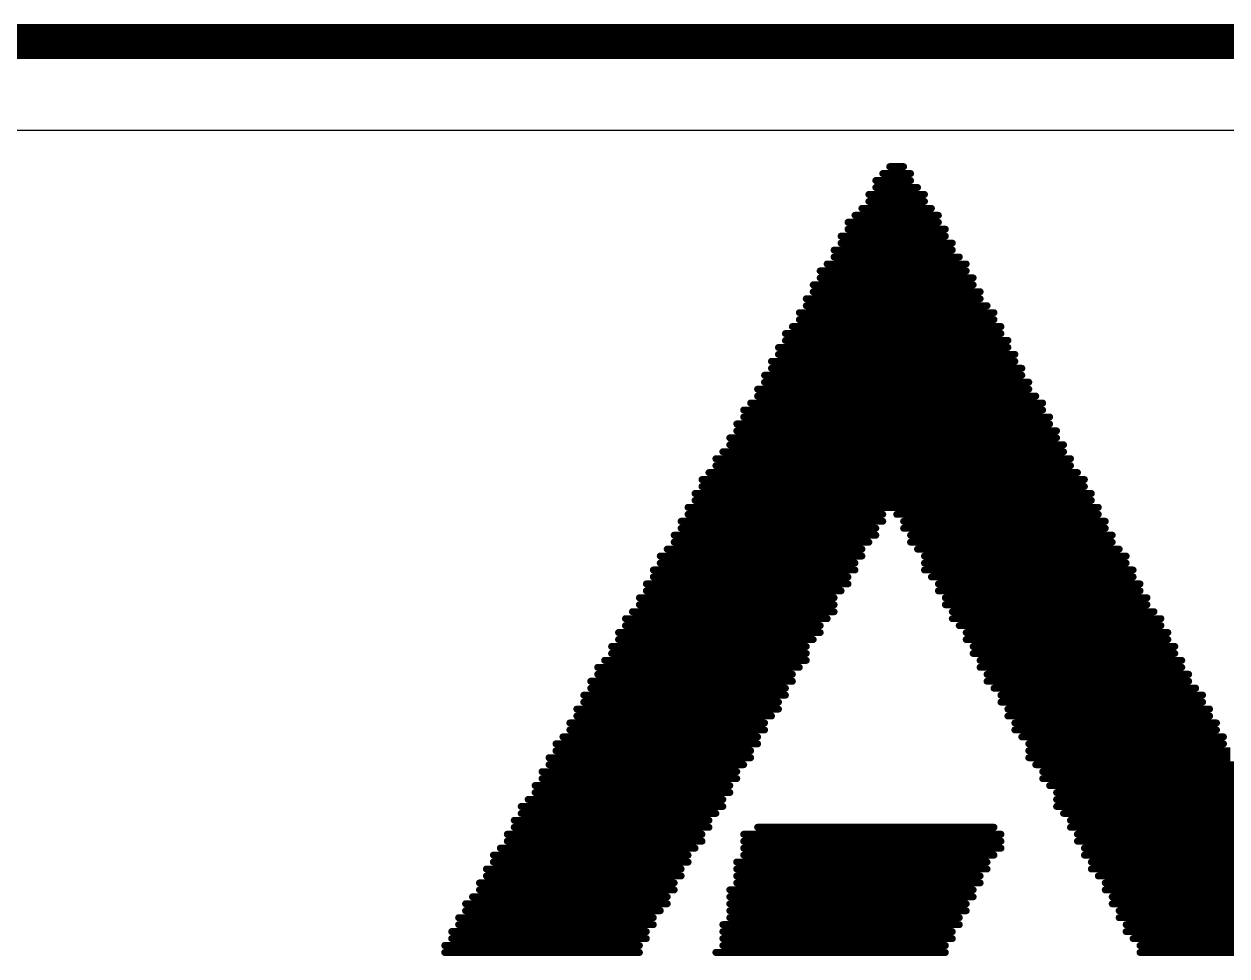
# Model space of a CAD drawing. Extents: x 84.4 to 114.7, y 49.3 to 76.6.
# Drawn here: x 87.901 to 92.295, y 73.246 to 76.649 of the extents above; entities that cross this region are included whole.
import ezdxf

# ---------------------------------------------------------------- set-up
doc = ezdxf.new("R2010")
doc.units = 0
for name, color, linetype in [('BOTTOMLAYER', 5, 'CONTINUOUS'), ('KEEPOUTLAYER', 6, 'CONTINUOUS'), ('TOPLAYER', 1, 'CONTINUOUS'), ('TOPOVERLAY', 2, 'CONTINUOUS')]:
    doc.layers.add(name, color=color, linetype=linetype)

msp = doc.modelspace()

# ---------------------------------------------------------------- linework, layer by layer
at = {"layer": 'BOTTOMLAYER'}
msp.add_line((85.475572, 76.262278), (95.286843, 76.262278), dxfattribs=at)
at = {"layer": 'KEEPOUTLAYER', "const_width": 0.127}
msp.add_lwpolyline([(85.475572, 76.585999), (113.475587, 76.585999)], dxfattribs=at)
at = {"layer": 'TOPLAYER'}
msp.add_line((85.475572, 76.262278), (95.286843, 76.262278), dxfattribs=at)
at = {"layer": 'TOPOVERLAY', "const_width": 0.0254}
for points in [[(91.038172, 76.103399), (91.139772, 76.103399)], [(91.063572, 76.128799), (91.114372, 76.128799)], [(91.012772, 76.077999), (91.139772, 76.077999)], [(91.012772, 76.052599), (91.165172, 76.052599)], [(90.987372, 76.027199), (91.190572, 76.027199)], [(90.961972, 75.976399), (91.215972, 75.976399)], [(90.987372, 76.001799), (91.190572, 76.001799)], [(90.911172, 75.925599), (91.241372, 75.925599)], [(90.936572, 75.950999), (91.241372, 75.950999)], [(90.911172, 75.900199), (91.266772, 75.900199)], [(90.885772, 75.874799), (91.266772, 75.874799)], [(90.885772, 75.849399), (91.292172, 75.849399)], [(90.860372, 75.823999), (91.292172, 75.823999)], [(90.860372, 75.798599), (91.317572, 75.798599)], [(90.809572, 75.747799), (91.342972, 75.747799)], [(90.834972, 75.773199), (91.342972, 75.773199)], [(90.809572, 75.722399), (91.368372, 75.722399)], [(90.784172, 75.696999), (91.368372, 75.696999)], [(90.784172, 75.671599), (91.393772, 75.671599)], [(90.758772, 75.646199), (91.393772, 75.646199)], [(90.758772, 75.620799), (91.419172, 75.620799)], [(90.733372, 75.595399), (91.444572, 75.595399)], [(90.733372, 75.569999), (91.444572, 75.569999)], [(90.707972, 75.544599), (91.469972, 75.544599)], [(90.682572, 75.519199), (91.469972, 75.519199)], [(90.682572, 75.493799), (91.495372, 75.493799)], [(90.657172, 75.468399), (91.495372, 75.468399)], [(90.657172, 75.442999), (91.520772, 75.442999)], [(90.631772, 75.417599), (91.520772, 75.417599)], [(90.631772, 75.392199), (91.546172, 75.392199)], [(90.606372, 75.366799), (91.546172, 75.366799)], [(90.580972, 75.315999), (91.571572, 75.315999)], [(90.606372, 75.341399), (91.571572, 75.341399)], [(90.555572, 75.265199), (91.622372, 75.265199)], [(90.580972, 75.290599), (91.596972, 75.290599)], [(90.530172, 75.239799), (91.622372, 75.239799)], [(90.504772, 75.188999), (91.647772, 75.188999)], [(90.530172, 75.214399), (91.647772, 75.214399)], [(90.479372, 75.138199), (91.673172, 75.138199)], [(90.504772, 75.163599), (91.673172, 75.163599)], [(90.453972, 75.087399), (91.698572, 75.087399)], [(90.479372, 75.112799), (91.698572, 75.112799)], [(90.428572, 75.061999), (91.723972, 75.061999)], [(90.403172, 75.011199), (91.749372, 75.011199)], [(90.428572, 75.036599), (91.723972, 75.036599)], [(90.377772, 74.985799), (91.774772, 74.985799)], [(90.377772, 74.960399), (91.774772, 74.960399)], [(90.352372, 74.934999), (91.800172, 74.934999)], [(90.352372, 74.909599), (91.800172, 74.909599)], [(90.326972, 74.884199), (91.825572, 74.884199)], [(90.301572, 74.833399), (91.038172, 74.833399)], [(90.326972, 74.858799), (91.038172, 74.858799)], [(91.088972, 74.858799), (91.825572, 74.858799)], [(91.114372, 74.833399), (91.850972, 74.833399)], [(90.276172, 74.782599), (91.012772, 74.782599)], [(90.301572, 74.807999), (91.012772, 74.807999)], [(91.114372, 74.807999), (91.850972, 74.807999)], [(91.139772, 74.782599), (91.876372, 74.782599)], [(90.276172, 74.757199), (90.987372, 74.757199)], [(91.139772, 74.757199), (91.876372, 74.757199)], [(90.225372, 74.706399), (90.961972, 74.706399)], [(90.250772, 74.731799), (90.961972, 74.731799)], [(91.165172, 74.731799), (91.901772, 74.731799)], [(91.190572, 74.706399), (91.927172, 74.706399)], [(90.199972, 74.655599), (90.936572, 74.655599)], [(90.225372, 74.680999), (90.936572, 74.680999)], [(91.190572, 74.680999), (91.927172, 74.680999)], [(91.190572, 74.655599), (91.952572, 74.655599)], [(90.174572, 74.604799), (90.911172, 74.604799)], [(90.199972, 74.630199), (90.911172, 74.630199)], [(91.215972, 74.630199), (91.952572, 74.630199)], [(91.241372, 74.604799), (91.977972, 74.604799)], [(90.174572, 74.579399), (90.885772, 74.579399)], [(91.241372, 74.579399), (91.977972, 74.579399)], [(90.149172, 74.553999), (90.860372, 74.553999)], [(90.149172, 74.528599), (90.860372, 74.528599)], [(91.266772, 74.553999), (92.003372, 74.553999)], [(91.266772, 74.528599), (92.003372, 74.528599)], [(90.098372, 74.477799), (90.834972, 74.477799)], [(90.123772, 74.503199), (90.860372, 74.503199)], [(91.292172, 74.503199), (92.028772, 74.503199)], [(91.292172, 74.477799), (92.054172, 74.477799)], [(90.072972, 74.426999), (90.809572, 74.426999)], [(90.098372, 74.452399), (90.809572, 74.452399)], [(91.317572, 74.452399), (92.054172, 74.452399)], [(91.342972, 74.426999), (92.079572, 74.426999)], [(90.072972, 74.401599), (90.784172, 74.401599)], [(91.342972, 74.401599), (92.079572, 74.401599)], [(90.047572, 74.376199), (90.758772, 74.376199)], [(90.047572, 74.350799), (90.758772, 74.350799)], [(91.368372, 74.376199), (92.104972, 74.376199)], [(91.368372, 74.350799), (92.104972, 74.350799)], [(89.996772, 74.299999), (90.733372, 74.299999)], [(90.022172, 74.325399), (90.758772, 74.325399)], [(91.393772, 74.325399), (92.130372, 74.325399)], [(91.393772, 74.299999), (92.130372, 74.299999)], [(89.996772, 74.274599), (90.707972, 74.274599)], [(91.419172, 74.274599), (92.155772, 74.274599)], [(89.971372, 74.249199), (90.707972, 74.249199)], [(89.971372, 74.223799), (90.682572, 74.223799)], [(91.419172, 74.249199), (92.155772, 74.249199)], [(91.444572, 74.223799), (92.181172, 74.223799)], [(89.945972, 74.198399), (90.682572, 74.198399)], [(89.945972, 74.172999), (90.657172, 74.172999)], [(91.469972, 74.198399), (92.206572, 74.198399)], [(91.469972, 74.172999), (92.206572, 74.172999)], [(89.920572, 74.147599), (90.657172, 74.147599)], [(89.920572, 74.122199), (90.631772, 74.122199)], [(91.495372, 74.147599), (92.231972, 74.147599)], [(91.495372, 74.122199), (92.231972, 74.122199)], [(89.895172, 74.096799), (90.606372, 74.096799)], [(91.520772, 74.096799), (92.257372, 74.096799)], [(89.869772, 74.045999), (90.580972, 74.045999)], [(89.895172, 74.071399), (90.606372, 74.071399)], [(91.520772, 74.071399), (92.257372, 74.071399)], [(91.546172, 74.045999), (92.282772, 74.045999)], [(89.844372, 74.020599), (90.580972, 74.020599)], [(89.844372, 73.995199), (90.555572, 73.995199)], [(91.571572, 74.020599), (92.282772, 74.020599)], [(91.571572, 73.995199), (92.308172, 73.995199)], [(89.818972, 73.969799), (90.555572, 73.969799)], [(89.818972, 73.944399), (90.530172, 73.944399)], [(91.571572, 73.969799), (92.308172, 73.969799)], [(91.596972, 73.944399), (92.333572, 73.944399)], [(89.793572, 73.918999), (90.504772, 73.918999)], [(91.622372, 73.918999), (92.358972, 73.918999)], [(89.768172, 73.868199), (90.479372, 73.868199)], [(89.793572, 73.893599), (90.504772, 73.893599)], [(91.622372, 73.893599), (92.358972, 73.893599)], [(91.647772, 73.868199), (92.384372, 73.868199)], [(89.742772, 73.817399), (90.453972, 73.817399)], [(89.768172, 73.842799), (90.479372, 73.842799)], [(91.673172, 73.842799), (92.384372, 73.842799)], [(91.673172, 73.817399), (92.409772, 73.817399)], [(89.717372, 73.791999), (90.453972, 73.791999)], [(89.717372, 73.766599), (90.428572, 73.766599)], [(91.673172, 73.791999), (92.409772, 73.791999)], [(91.698572, 73.766599), (92.435172, 73.766599)], [(89.691972, 73.741199), (90.403172, 73.741199)], [(91.723972, 73.741199), (92.435172, 73.741199)], [(89.666572, 73.690399), (90.377772, 73.690399)], [(89.691972, 73.715799), (90.403172, 73.715799)], [(90.530172, 73.690399), (91.469972, 73.690399)], [(90.580972, 73.715799), (91.444572, 73.715799)], [(91.723972, 73.715799), (92.460572, 73.715799)], [(91.749372, 73.690399), (92.460572, 73.690399)], [(89.641172, 73.639599), (90.352372, 73.639599)], [(89.666572, 73.664999), (90.377772, 73.664999)], [(90.530172, 73.664999), (91.469972, 73.664999)], [(90.530172, 73.639599), (91.469972, 73.639599)], [(91.749372, 73.664999), (92.485972, 73.664999)], [(91.774772, 73.639599), (92.485972, 73.639599)], [(89.615772, 73.614199), (90.326972, 73.614199)], [(90.530172, 73.614199), (91.444572, 73.614199)], [(91.774772, 73.614199), (92.511372, 73.614199)], [(89.590372, 73.563399), (90.301572, 73.563399)], [(89.615772, 73.588799), (90.326972, 73.588799)], [(90.504772, 73.588799), (91.419172, 73.588799)], [(90.504772, 73.563399), (91.419172, 73.563399)], [(91.800172, 73.588799), (92.536772, 73.588799)], [(91.800172, 73.563399), (92.536772, 73.563399)], [(89.564972, 73.512599), (90.276172, 73.512599)], [(89.590372, 73.537999), (90.301572, 73.537999)], [(90.504772, 73.537999), (91.393772, 73.537999)], [(90.504772, 73.512599), (91.393772, 73.512599)], [(91.825572, 73.537999), (92.562172, 73.537999)], [(91.850972, 73.512599), (92.562172, 73.512599)], [(89.539572, 73.461799), (90.250772, 73.461799)], [(89.564972, 73.487199), (90.276172, 73.487199)], [(90.479372, 73.487199), (91.368372, 73.487199)], [(90.479372, 73.461799), (91.368372, 73.461799)], [(91.850972, 73.487199), (92.587572, 73.487199)], [(91.876372, 73.461799), (92.587572, 73.461799)], [(89.514172, 73.436399), (90.250772, 73.436399)], [(90.479372, 73.436399), (91.342972, 73.436399)], [(91.876372, 73.436399), (92.612972, 73.436399)], [(89.488772, 73.385599), (90.199972, 73.385599)], [(89.514172, 73.410999), (90.225372, 73.410999)], [(90.479372, 73.410999), (91.342972, 73.410999)], [(90.479372, 73.385599), (91.317572, 73.385599)], [(91.901772, 73.410999), (92.612972, 73.410999)], [(91.901772, 73.385599), (92.638372, 73.385599)], [(89.463372, 73.334799), (90.174572, 73.334799)], [(89.488772, 73.360199), (90.199972, 73.360199)], [(90.453972, 73.360199), (91.317572, 73.360199)], [(90.453972, 73.334799), (91.292172, 73.334799)], [(91.927172, 73.360199), (92.638372, 73.360199)], [(91.927172, 73.334799), (92.663772, 73.334799)], [(89.437972, 73.283999), (90.149172, 73.283999)], [(89.463372, 73.309399), (90.174572, 73.309399)], [(90.453972, 73.309399), (91.292172, 73.309399)], [(90.453972, 73.283999), (91.266772, 73.283999)], [(91.952572, 73.309399), (92.689172, 73.309399)], [(91.977972, 73.283999), (92.689172, 73.283999)], [(89.437972, 73.258599), (90.149172, 73.258599)], [(90.428572, 73.258599), (91.266772, 73.258599)], [(91.977972, 73.258599), (92.714572, 73.258599)]]:
    msp.add_lwpolyline(points, dxfattribs=at)
at = {"layer": 'TOPOVERLAY', "const_width": 0.0127}
for points in [[(91.031822, 76.103399, 1), (91.044522, 76.103399, 1)], [(91.057222, 76.128799, 1), (91.069922, 76.128799, 1)], [(91.108022, 76.128799, 1), (91.120722, 76.128799, 1)], [(91.133422, 76.103399, 1), (91.146122, 76.103399, 1)], [(91.006422, 76.077999, 1), (91.019122, 76.077999, 1)], [(91.006422, 76.052599, 1), (91.019122, 76.052599, 1)], [(91.133422, 76.077999, 1), (91.146122, 76.077999, 1)], [(91.158822, 76.052599, 1), (91.171522, 76.052599, 1)], [(90.981022, 76.027199, 1), (90.993722, 76.027199, 1)], [(91.184222, 76.027199, 1), (91.196922, 76.027199, 1)], [(90.955622, 75.976399, 1), (90.968322, 75.976399, 1)], [(90.981022, 76.001799, 1), (90.993722, 76.001799, 1)], [(91.184222, 76.001799, 1), (91.196922, 76.001799, 1)], [(91.209622, 75.976399, 1), (91.222322, 75.976399, 1)], [(90.904822, 75.925599, 1), (90.917522, 75.925599, 1)], [(90.930222, 75.950999, 1), (90.942922, 75.950999, 1)], [(91.235022, 75.950999, 1), (91.247722, 75.950999, 1)], [(91.235022, 75.925599, 1), (91.247722, 75.925599, 1)], [(90.904822, 75.900199, 1), (90.917522, 75.900199, 1)], [(91.260422, 75.900199, 1), (91.273122, 75.900199, 1)], [(90.879422, 75.874799, 1), (90.892122, 75.874799, 1)], [(90.879422, 75.849399, 1), (90.892122, 75.849399, 1)], [(91.260422, 75.874799, 1), (91.273122, 75.874799, 1)], [(91.285822, 75.849399, 1), (91.298522, 75.849399, 1)], [(90.854022, 75.823999, 1), (90.866722, 75.823999, 1)], [(90.854022, 75.798599, 1), (90.866722, 75.798599, 1)], [(91.285822, 75.823999, 1), (91.298522, 75.823999, 1)], [(91.311222, 75.798599, 1), (91.323922, 75.798599, 1)], [(90.803222, 75.747799, 1), (90.815922, 75.747799, 1)], [(90.828622, 75.773199, 1), (90.841322, 75.773199, 1)], [(91.336622, 75.773199, 1), (91.349322, 75.773199, 1)], [(91.336622, 75.747799, 1), (91.349322, 75.747799, 1)], [(90.803222, 75.722399, 1), (90.815922, 75.722399, 1)], [(91.362022, 75.722399, 1), (91.374722, 75.722399, 1)], [(90.777822, 75.696999, 1), (90.790522, 75.696999, 1)], [(90.777822, 75.671599, 1), (90.790522, 75.671599, 1)], [(91.362022, 75.696999, 1), (91.374722, 75.696999, 1)], [(91.387422, 75.671599, 1), (91.400122, 75.671599, 1)], [(90.752422, 75.646199, 1), (90.765122, 75.646199, 1)], [(90.752422, 75.620799, 1), (90.765122, 75.620799, 1)], [(91.387422, 75.646199, 1), (91.400122, 75.646199, 1)], [(91.412822, 75.620799, 1), (91.425522, 75.620799, 1)], [(90.727022, 75.595399, 1), (90.739722, 75.595399, 1)], [(90.727022, 75.569999, 1), (90.739722, 75.569999, 1)], [(91.438222, 75.595399, 1), (91.450922, 75.595399, 1)], [(91.438222, 75.569999, 1), (91.450922, 75.569999, 1)], [(90.701622, 75.544599, 1), (90.714322, 75.544599, 1)], [(91.463622, 75.544599, 1), (91.476322, 75.544599, 1)], [(90.676222, 75.519199, 1), (90.688922, 75.519199, 1)], [(90.676222, 75.493799, 1), (90.688922, 75.493799, 1)], [(91.463622, 75.519199, 1), (91.476322, 75.519199, 1)], [(91.489022, 75.493799, 1), (91.501722, 75.493799, 1)], [(90.650822, 75.468399, 1), (90.663522, 75.468399, 1)], [(90.650822, 75.442999, 1), (90.663522, 75.442999, 1)], [(91.489022, 75.468399, 1), (91.501722, 75.468399, 1)], [(91.514422, 75.442999, 1), (91.527122, 75.442999, 1)], [(90.625422, 75.417599, 1), (90.638122, 75.417599, 1)], [(90.625422, 75.392199, 1), (90.638122, 75.392199, 1)], [(91.514422, 75.417599, 1), (91.527122, 75.417599, 1)], [(91.539822, 75.392199, 1), (91.552522, 75.392199, 1)], [(90.600022, 75.366799, 1), (90.612722, 75.366799, 1)], [(91.539822, 75.366799, 1), (91.552522, 75.366799, 1)], [(90.574622, 75.315999, 1), (90.587322, 75.315999, 1)], [(90.600022, 75.341399, 1), (90.612722, 75.341399, 1)], [(91.565222, 75.341399, 1), (91.577922, 75.341399, 1)], [(91.565222, 75.315999, 1), (91.577922, 75.315999, 1)], [(90.549222, 75.265199, 1), (90.561922, 75.265199, 1)], [(90.574622, 75.290599, 1), (90.587322, 75.290599, 1)], [(91.590622, 75.290599, 1), (91.603322, 75.290599, 1)], [(91.616022, 75.265199, 1), (91.628722, 75.265199, 1)], [(90.523822, 75.239799, 1), (90.536522, 75.239799, 1)], [(91.616022, 75.239799, 1), (91.628722, 75.239799, 1)], [(90.498422, 75.188999, 1), (90.511122, 75.188999, 1)], [(90.523822, 75.214399, 1), (90.536522, 75.214399, 1)], [(91.641422, 75.214399, 1), (91.654122, 75.214399, 1)], [(91.641422, 75.188999, 1), (91.654122, 75.188999, 1)], [(90.473022, 75.138199, 1), (90.485722, 75.138199, 1)], [(90.498422, 75.163599, 1), (90.511122, 75.163599, 1)], [(91.666822, 75.163599, 1), (91.679522, 75.163599, 1)], [(91.666822, 75.138199, 1), (91.679522, 75.138199, 1)], [(90.447622, 75.087399, 1), (90.460322, 75.087399, 1)], [(90.473022, 75.112799, 1), (90.485722, 75.112799, 1)], [(91.692222, 75.112799, 1), (91.704922, 75.112799, 1)], [(91.692222, 75.087399, 1), (91.704922, 75.087399, 1)], [(90.422222, 75.061999, 1), (90.434922, 75.061999, 1)], [(91.717622, 75.061999, 1), (91.730322, 75.061999, 1)], [(90.396822, 75.011199, 1), (90.409522, 75.011199, 1)], [(90.422222, 75.036599, 1), (90.434922, 75.036599, 1)], [(91.717622, 75.036599, 1), (91.730322, 75.036599, 1)], [(91.743022, 75.011199, 1), (91.755722, 75.011199, 1)], [(90.371422, 74.985799, 1), (90.384122, 74.985799, 1)], [(90.371422, 74.960399, 1), (90.384122, 74.960399, 1)], [(91.768422, 74.985799, 1), (91.781122, 74.985799, 1)], [(91.768422, 74.960399, 1), (91.781122, 74.960399, 1)], [(90.346022, 74.934999, 1), (90.358722, 74.934999, 1)], [(90.346022, 74.909599, 1), (90.358722, 74.909599, 1)], [(91.793822, 74.934999, 1), (91.806522, 74.934999, 1)], [(91.793822, 74.909599, 1), (91.806522, 74.909599, 1)], [(90.320622, 74.884199, 1), (90.333322, 74.884199, 1)], [(91.819222, 74.884199, 1), (91.831922, 74.884199, 1)], [(90.295222, 74.833399, 1), (90.307922, 74.833399, 1)], [(90.320622, 74.858799, 1), (90.333322, 74.858799, 1)], [(91.031822, 74.858799, 1), (91.044522, 74.858799, 1)], [(91.031822, 74.833399, 1), (91.044522, 74.833399, 1)], [(91.082622, 74.858799, 1), (91.095322, 74.858799, 1)], [(91.108022, 74.833399, 1), (91.120722, 74.833399, 1)], [(91.819222, 74.858799, 1), (91.831922, 74.858799, 1)], [(91.844622, 74.833399, 1), (91.857322, 74.833399, 1)], [(90.269822, 74.782599, 1), (90.282522, 74.782599, 1)], [(90.295222, 74.807999, 1), (90.307922, 74.807999, 1)], [(91.006422, 74.807999, 1), (91.019122, 74.807999, 1)], [(91.006422, 74.782599, 1), (91.019122, 74.782599, 1)], [(91.108022, 74.807999, 1), (91.120722, 74.807999, 1)], [(91.133422, 74.782599, 1), (91.146122, 74.782599, 1)], [(91.844622, 74.807999, 1), (91.857322, 74.807999, 1)], [(91.870022, 74.782599, 1), (91.882722, 74.782599, 1)], [(90.269822, 74.757199, 1), (90.282522, 74.757199, 1)], [(90.981022, 74.757199, 1), (90.993722, 74.757199, 1)], [(91.133422, 74.757199, 1), (91.146122, 74.757199, 1)], [(91.870022, 74.757199, 1), (91.882722, 74.757199, 1)], [(90.219022, 74.706399, 1), (90.231722, 74.706399, 1)], [(90.244422, 74.731799, 1), (90.257122, 74.731799, 1)], [(90.955622, 74.731799, 1), (90.968322, 74.731799, 1)], [(90.955622, 74.706399, 1), (90.968322, 74.706399, 1)], [(91.158822, 74.731799, 1), (91.171522, 74.731799, 1)], [(91.184222, 74.706399, 1), (91.196922, 74.706399, 1)], [(91.895422, 74.731799, 1), (91.908122, 74.731799, 1)], [(91.920822, 74.706399, 1), (91.933522, 74.706399, 1)], [(90.193622, 74.655599, 1), (90.206322, 74.655599, 1)], [(90.219022, 74.680999, 1), (90.231722, 74.680999, 1)], [(90.930222, 74.680999, 1), (90.942922, 74.680999, 1)], [(90.930222, 74.655599, 1), (90.942922, 74.655599, 1)], [(91.184222, 74.680999, 1), (91.196922, 74.680999, 1)], [(91.184222, 74.655599, 1), (91.196922, 74.655599, 1)], [(91.920822, 74.680999, 1), (91.933522, 74.680999, 1)], [(91.946222, 74.655599, 1), (91.958922, 74.655599, 1)], [(90.168222, 74.604799, 1), (90.180922, 74.604799, 1)], [(90.193622, 74.630199, 1), (90.206322, 74.630199, 1)], [(90.904822, 74.630199, 1), (90.917522, 74.630199, 1)], [(90.904822, 74.604799, 1), (90.917522, 74.604799, 1)], [(91.209622, 74.630199, 1), (91.222322, 74.630199, 1)], [(91.235022, 74.604799, 1), (91.247722, 74.604799, 1)], [(91.946222, 74.630199, 1), (91.958922, 74.630199, 1)], [(91.971622, 74.604799, 1), (91.984322, 74.604799, 1)], [(90.168222, 74.579399, 1), (90.180922, 74.579399, 1)], [(90.879422, 74.579399, 1), (90.892122, 74.579399, 1)], [(91.235022, 74.579399, 1), (91.247722, 74.579399, 1)], [(91.971622, 74.579399, 1), (91.984322, 74.579399, 1)], [(90.142822, 74.553999, 1), (90.155522, 74.553999, 1)], [(90.142822, 74.528599, 1), (90.155522, 74.528599, 1)], [(90.854022, 74.553999, 1), (90.866722, 74.553999, 1)], [(90.854022, 74.528599, 1), (90.866722, 74.528599, 1)], [(91.260422, 74.553999, 1), (91.273122, 74.553999, 1)], [(91.260422, 74.528599, 1), (91.273122, 74.528599, 1)], [(91.997022, 74.553999, 1), (92.009722, 74.553999, 1)], [(91.997022, 74.528599, 1), (92.009722, 74.528599, 1)], [(90.092022, 74.477799, 1), (90.104722, 74.477799, 1)], [(90.117422, 74.503199, 1), (90.130122, 74.503199, 1)], [(90.828622, 74.477799, 1), (90.841322, 74.477799, 1)], [(90.854022, 74.503199, 1), (90.866722, 74.503199, 1)], [(91.285822, 74.503199, 1), (91.298522, 74.503199, 1)], [(91.285822, 74.477799, 1), (91.298522, 74.477799, 1)], [(92.022422, 74.503199, 1), (92.035122, 74.503199, 1)], [(92.047822, 74.477799, 1), (92.060522, 74.477799, 1)], [(90.066622, 74.426999, 1), (90.079322, 74.426999, 1)], [(90.092022, 74.452399, 1), (90.104722, 74.452399, 1)], [(90.803222, 74.452399, 1), (90.815922, 74.452399, 1)], [(90.803222, 74.426999, 1), (90.815922, 74.426999, 1)], [(91.311222, 74.452399, 1), (91.323922, 74.452399, 1)], [(91.336622, 74.426999, 1), (91.349322, 74.426999, 1)], [(92.047822, 74.452399, 1), (92.060522, 74.452399, 1)], [(92.073222, 74.426999, 1), (92.085922, 74.426999, 1)], [(90.066622, 74.401599, 1), (90.079322, 74.401599, 1)], [(90.777822, 74.401599, 1), (90.790522, 74.401599, 1)], [(91.336622, 74.401599, 1), (91.349322, 74.401599, 1)], [(92.073222, 74.401599, 1), (92.085922, 74.401599, 1)], [(90.041222, 74.376199, 1), (90.053922, 74.376199, 1)], [(90.041222, 74.350799, 1), (90.053922, 74.350799, 1)], [(90.752422, 74.376199, 1), (90.765122, 74.376199, 1)], [(90.752422, 74.350799, 1), (90.765122, 74.350799, 1)], [(91.362022, 74.376199, 1), (91.374722, 74.376199, 1)], [(91.362022, 74.350799, 1), (91.374722, 74.350799, 1)], [(92.098622, 74.376199, 1), (92.111322, 74.376199, 1)], [(92.098622, 74.350799, 1), (92.111322, 74.350799, 1)], [(89.990422, 74.299999, 1), (90.003122, 74.299999, 1)], [(90.015822, 74.325399, 1), (90.028522, 74.325399, 1)], [(90.727022, 74.299999, 1), (90.739722, 74.299999, 1)], [(90.752422, 74.325399, 1), (90.765122, 74.325399, 1)], [(91.387422, 74.325399, 1), (91.400122, 74.325399, 1)], [(91.387422, 74.299999, 1), (91.400122, 74.299999, 1)], [(92.124022, 74.325399, 1), (92.136722, 74.325399, 1)], [(92.124022, 74.299999, 1), (92.136722, 74.299999, 1)], [(89.990422, 74.274599, 1), (90.003122, 74.274599, 1)], [(90.701622, 74.274599, 1), (90.714322, 74.274599, 1)], [(91.412822, 74.274599, 1), (91.425522, 74.274599, 1)], [(92.149422, 74.274599, 1), (92.162122, 74.274599, 1)], [(89.965022, 74.249199, 1), (89.977722, 74.249199, 1)], [(89.965022, 74.223799, 1), (89.977722, 74.223799, 1)], [(90.676222, 74.223799, 1), (90.688922, 74.223799, 1)], [(90.701622, 74.249199, 1), (90.714322, 74.249199, 1)], [(91.412822, 74.249199, 1), (91.425522, 74.249199, 1)], [(91.438222, 74.223799, 1), (91.450922, 74.223799, 1)], [(92.149422, 74.249199, 1), (92.162122, 74.249199, 1)], [(92.174822, 74.223799, 1), (92.187522, 74.223799, 1)], [(89.939622, 74.198399, 1), (89.952322, 74.198399, 1)], [(89.939622, 74.172999, 1), (89.952322, 74.172999, 1)], [(90.650822, 74.172999, 1), (90.663522, 74.172999, 1)], [(90.676222, 74.198399, 1), (90.688922, 74.198399, 1)], [(91.463622, 74.198399, 1), (91.476322, 74.198399, 1)], [(91.463622, 74.172999, 1), (91.476322, 74.172999, 1)], [(92.200222, 74.198399, 1), (92.212922, 74.198399, 1)], [(92.200222, 74.172999, 1), (92.212922, 74.172999, 1)], [(89.914222, 74.147599, 1), (89.926922, 74.147599, 1)], [(89.914222, 74.122199, 1), (89.926922, 74.122199, 1)], [(90.625422, 74.122199, 1), (90.638122, 74.122199, 1)], [(90.650822, 74.147599, 1), (90.663522, 74.147599, 1)], [(91.489022, 74.147599, 1), (91.501722, 74.147599, 1)], [(91.489022, 74.122199, 1), (91.501722, 74.122199, 1)], [(92.225622, 74.147599, 1), (92.238322, 74.147599, 1)], [(92.225622, 74.122199, 1), (92.238322, 74.122199, 1)], [(89.888822, 74.096799, 1), (89.901522, 74.096799, 1)], [(90.600022, 74.096799, 1), (90.612722, 74.096799, 1)], [(91.514422, 74.096799, 1), (91.527122, 74.096799, 1)], [(92.251022, 74.096799, 1), (92.263722, 74.096799, 1)], [(89.863422, 74.045999, 1), (89.876122, 74.045999, 1)], [(89.888822, 74.071399, 1), (89.901522, 74.071399, 1)], [(90.574622, 74.045999, 1), (90.587322, 74.045999, 1)], [(90.600022, 74.071399, 1), (90.612722, 74.071399, 1)], [(91.514422, 74.071399, 1), (91.527122, 74.071399, 1)], [(91.539822, 74.045999, 1), (91.552522, 74.045999, 1)], [(92.251022, 74.071399, 1), (92.263722, 74.071399, 1)], [(92.276422, 74.045999, 1), (92.289122, 74.045999, 1)], [(89.838022, 74.020599, 1), (89.850722, 74.020599, 1)], [(89.838022, 73.995199, 1), (89.850722, 73.995199, 1)], [(90.549222, 73.995199, 1), (90.561922, 73.995199, 1)], [(90.574622, 74.020599, 1), (90.587322, 74.020599, 1)], [(91.565222, 74.020599, 1), (91.577922, 74.020599, 1)], [(91.565222, 73.995199, 1), (91.577922, 73.995199, 1)], [(92.276422, 74.020599, 1), (92.289122, 74.020599, 1)], [(89.812622, 73.969799, 1), (89.825322, 73.969799, 1)], [(89.812622, 73.944399, 1), (89.825322, 73.944399, 1)], [(90.523822, 73.944399, 1), (90.536522, 73.944399, 1)], [(90.549222, 73.969799, 1), (90.561922, 73.969799, 1)], [(91.565222, 73.969799, 1), (91.577922, 73.969799, 1)], [(91.590622, 73.944399, 1), (91.603322, 73.944399, 1)], [(89.787222, 73.918999, 1), (89.799922, 73.918999, 1)], [(90.498422, 73.918999, 1), (90.511122, 73.918999, 1)], [(91.616022, 73.918999, 1), (91.628722, 73.918999, 1)], [(89.761822, 73.868199, 1), (89.774522, 73.868199, 1)], [(89.787222, 73.893599, 1), (89.799922, 73.893599, 1)], [(90.473022, 73.868199, 1), (90.485722, 73.868199, 1)], [(90.498422, 73.893599, 1), (90.511122, 73.893599, 1)], [(91.616022, 73.893599, 1), (91.628722, 73.893599, 1)], [(91.641422, 73.868199, 1), (91.654122, 73.868199, 1)], [(89.736422, 73.817399, 1), (89.749122, 73.817399, 1)], [(89.761822, 73.842799, 1), (89.774522, 73.842799, 1)], [(90.447622, 73.817399, 1), (90.460322, 73.817399, 1)], [(90.473022, 73.842799, 1), (90.485722, 73.842799, 1)], [(91.666822, 73.842799, 1), (91.679522, 73.842799, 1)], [(91.666822, 73.817399, 1), (91.679522, 73.817399, 1)], [(89.711022, 73.791999, 1), (89.723722, 73.791999, 1)], [(89.711022, 73.766599, 1), (89.723722, 73.766599, 1)], [(90.422222, 73.766599, 1), (90.434922, 73.766599, 1)], [(90.447622, 73.791999, 1), (90.460322, 73.791999, 1)], [(91.666822, 73.791999, 1), (91.679522, 73.791999, 1)], [(91.692222, 73.766599, 1), (91.704922, 73.766599, 1)], [(89.685622, 73.741199, 1), (89.698322, 73.741199, 1)], [(90.396822, 73.741199, 1), (90.409522, 73.741199, 1)], [(91.717622, 73.741199, 1), (91.730322, 73.741199, 1)], [(89.660222, 73.690399, 1), (89.672922, 73.690399, 1)], [(89.685622, 73.715799, 1), (89.698322, 73.715799, 1)], [(90.371422, 73.690399, 1), (90.384122, 73.690399, 1)], [(90.396822, 73.715799, 1), (90.409522, 73.715799, 1)], [(90.523822, 73.690399, 1), (90.536522, 73.690399, 1)], [(90.574622, 73.715799, 1), (90.587322, 73.715799, 1)], [(91.438222, 73.715799, 1), (91.450922, 73.715799, 1)], [(91.463622, 73.690399, 1), (91.476322, 73.690399, 1)], [(91.717622, 73.715799, 1), (91.730322, 73.715799, 1)], [(91.743022, 73.690399, 1), (91.755722, 73.690399, 1)], [(89.634822, 73.639599, 1), (89.647522, 73.639599, 1)], [(89.660222, 73.664999, 1), (89.672922, 73.664999, 1)], [(90.346022, 73.639599, 1), (90.358722, 73.639599, 1)], [(90.371422, 73.664999, 1), (90.384122, 73.664999, 1)], [(90.523822, 73.664999, 1), (90.536522, 73.664999, 1)], [(90.523822, 73.639599, 1), (90.536522, 73.639599, 1)], [(91.463622, 73.664999, 1), (91.476322, 73.664999, 1)], [(91.463622, 73.639599, 1), (91.476322, 73.639599, 1)], [(91.743022, 73.664999, 1), (91.755722, 73.664999, 1)], [(91.768422, 73.639599, 1), (91.781122, 73.639599, 1)], [(89.609422, 73.614199, 1), (89.622122, 73.614199, 1)], [(90.320622, 73.614199, 1), (90.333322, 73.614199, 1)], [(90.523822, 73.614199, 1), (90.536522, 73.614199, 1)], [(91.438222, 73.614199, 1), (91.450922, 73.614199, 1)], [(91.768422, 73.614199, 1), (91.781122, 73.614199, 1)], [(89.584022, 73.563399, 1), (89.596722, 73.563399, 1)], [(89.609422, 73.588799, 1), (89.622122, 73.588799, 1)], [(90.295222, 73.563399, 1), (90.307922, 73.563399, 1)], [(90.320622, 73.588799, 1), (90.333322, 73.588799, 1)], [(90.498422, 73.588799, 1), (90.511122, 73.588799, 1)], [(90.498422, 73.563399, 1), (90.511122, 73.563399, 1)], [(91.412822, 73.588799, 1), (91.425522, 73.588799, 1)], [(91.412822, 73.563399, 1), (91.425522, 73.563399, 1)], [(91.793822, 73.588799, 1), (91.806522, 73.588799, 1)], [(91.793822, 73.563399, 1), (91.806522, 73.563399, 1)], [(89.558622, 73.512599, 1), (89.571322, 73.512599, 1)], [(89.584022, 73.537999, 1), (89.596722, 73.537999, 1)], [(90.269822, 73.512599, 1), (90.282522, 73.512599, 1)], [(90.295222, 73.537999, 1), (90.307922, 73.537999, 1)], [(90.498422, 73.537999, 1), (90.511122, 73.537999, 1)], [(90.498422, 73.512599, 1), (90.511122, 73.512599, 1)], [(91.387422, 73.537999, 1), (91.400122, 73.537999, 1)], [(91.387422, 73.512599, 1), (91.400122, 73.512599, 1)], [(91.819222, 73.537999, 1), (91.831922, 73.537999, 1)], [(91.844622, 73.512599, 1), (91.857322, 73.512599, 1)], [(89.533222, 73.461799, 1), (89.545922, 73.461799, 1)], [(89.558622, 73.487199, 1), (89.571322, 73.487199, 1)], [(90.244422, 73.461799, 1), (90.257122, 73.461799, 1)], [(90.269822, 73.487199, 1), (90.282522, 73.487199, 1)], [(90.473022, 73.487199, 1), (90.485722, 73.487199, 1)], [(90.473022, 73.461799, 1), (90.485722, 73.461799, 1)], [(91.362022, 73.487199, 1), (91.374722, 73.487199, 1)], [(91.362022, 73.461799, 1), (91.374722, 73.461799, 1)], [(91.844622, 73.487199, 1), (91.857322, 73.487199, 1)], [(91.870022, 73.461799, 1), (91.882722, 73.461799, 1)], [(89.507822, 73.436399, 1), (89.520522, 73.436399, 1)], [(90.244422, 73.436399, 1), (90.257122, 73.436399, 1)], [(90.473022, 73.436399, 1), (90.485722, 73.436399, 1)], [(91.336622, 73.436399, 1), (91.349322, 73.436399, 1)], [(91.870022, 73.436399, 1), (91.882722, 73.436399, 1)], [(89.482422, 73.385599, 1), (89.495122, 73.385599, 1)], [(89.507822, 73.410999, 1), (89.520522, 73.410999, 1)], [(90.193622, 73.385599, 1), (90.206322, 73.385599, 1)], [(90.219022, 73.410999, 1), (90.231722, 73.410999, 1)], [(90.473022, 73.410999, 1), (90.485722, 73.410999, 1)], [(90.473022, 73.385599, 1), (90.485722, 73.385599, 1)], [(91.311222, 73.385599, 1), (91.323922, 73.385599, 1)], [(91.336622, 73.410999, 1), (91.349322, 73.410999, 1)], [(91.895422, 73.410999, 1), (91.908122, 73.410999, 1)], [(91.895422, 73.385599, 1), (91.908122, 73.385599, 1)], [(89.457022, 73.334799, 1), (89.469722, 73.334799, 1)], [(89.482422, 73.360199, 1), (89.495122, 73.360199, 1)], [(90.168222, 73.334799, 1), (90.180922, 73.334799, 1)], [(90.193622, 73.360199, 1), (90.206322, 73.360199, 1)], [(90.447622, 73.360199, 1), (90.460322, 73.360199, 1)], [(90.447622, 73.334799, 1), (90.460322, 73.334799, 1)], [(91.285822, 73.334799, 1), (91.298522, 73.334799, 1)], [(91.311222, 73.360199, 1), (91.323922, 73.360199, 1)], [(91.920822, 73.360199, 1), (91.933522, 73.360199, 1)], [(91.920822, 73.334799, 1), (91.933522, 73.334799, 1)], [(89.431622, 73.283999, 1), (89.444322, 73.283999, 1)], [(89.457022, 73.309399, 1), (89.469722, 73.309399, 1)], [(90.142822, 73.283999, 1), (90.155522, 73.283999, 1)], [(90.168222, 73.309399, 1), (90.180922, 73.309399, 1)], [(90.447622, 73.309399, 1), (90.460322, 73.309399, 1)], [(90.447622, 73.283999, 1), (90.460322, 73.283999, 1)], [(91.260422, 73.283999, 1), (91.273122, 73.283999, 1)], [(91.285822, 73.309399, 1), (91.298522, 73.309399, 1)], [(91.946222, 73.309399, 1), (91.958922, 73.309399, 1)], [(91.971622, 73.283999, 1), (91.984322, 73.283999, 1)], [(89.431622, 73.258599, 1), (89.444322, 73.258599, 1)], [(90.142822, 73.258599, 1), (90.155522, 73.258599, 1)], [(90.422222, 73.258599, 1), (90.434922, 73.258599, 1)], [(91.260422, 73.258599, 1), (91.273122, 73.258599, 1)], [(91.971622, 73.258599, 1), (91.984322, 73.258599, 1)]]:
    msp.add_lwpolyline(points, format="xyb", close=True, dxfattribs=at)

doc.saveas('drawing.dxf')
